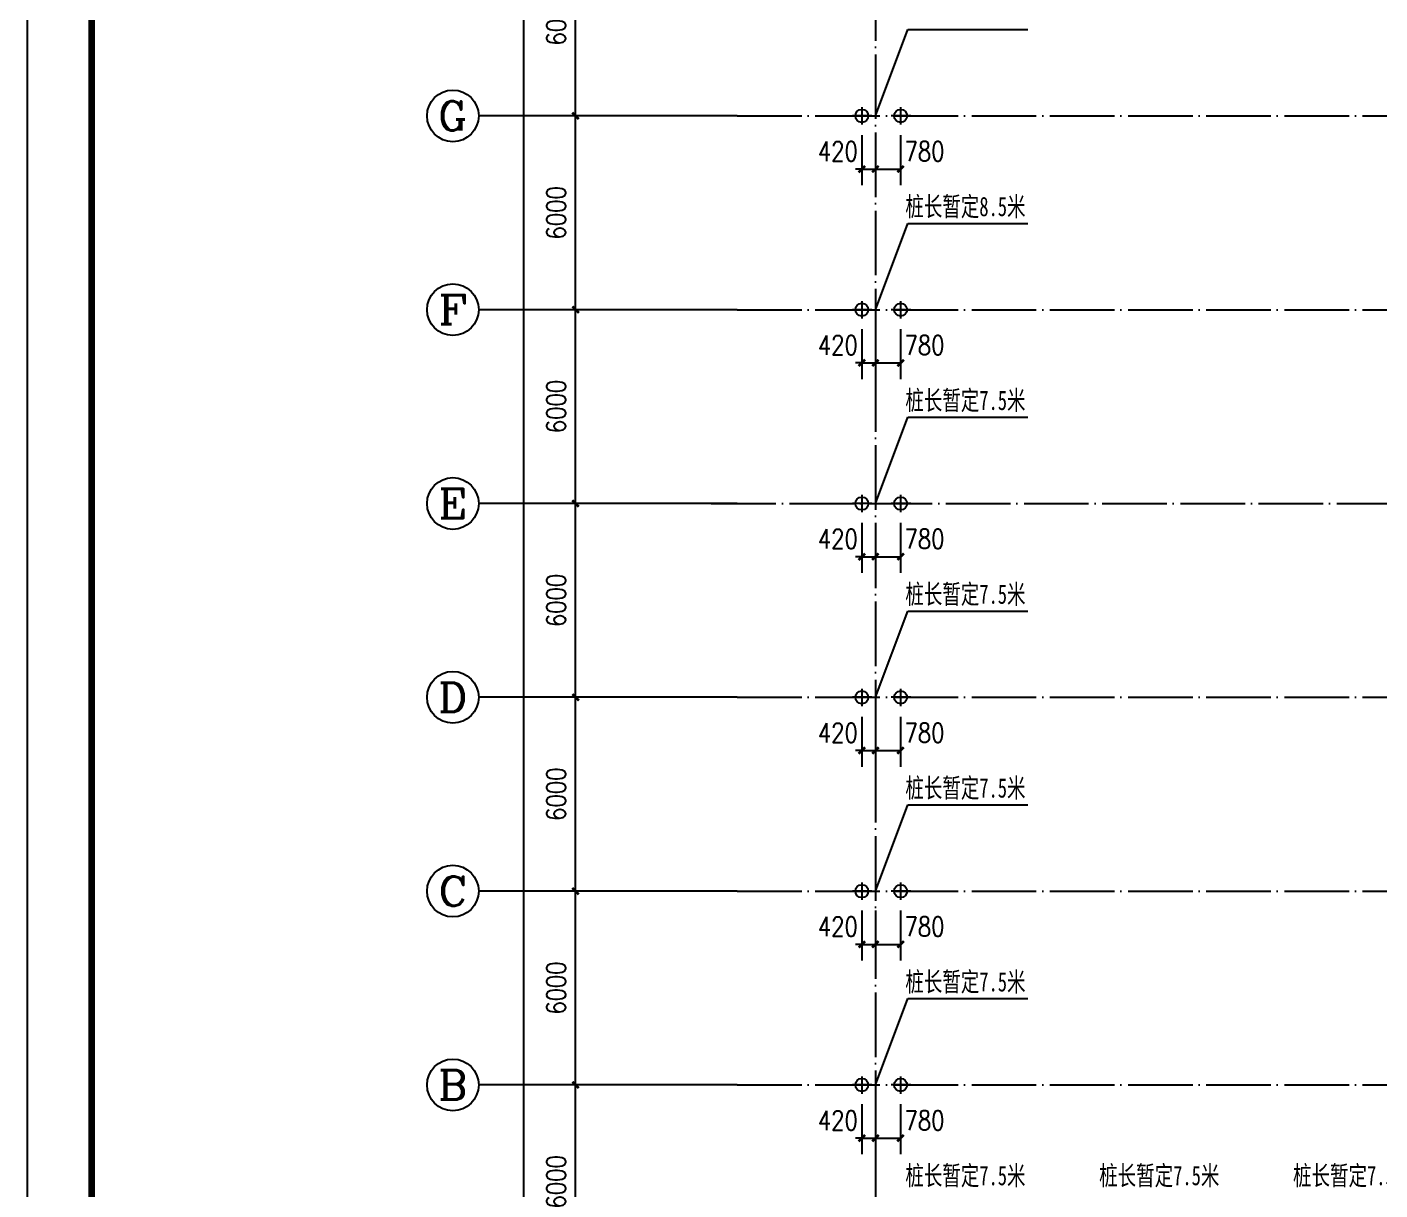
# Model space of a CAD drawing. Extents: x 31695611 to 39053694, y -59225 to 904195.
# Drawn here: x 38316682 to 38358558, y 795130 to 831130 of the extents above; entities that cross this region are included whole.
import ezdxf
from ezdxf.enums import TextEntityAlignment as Align

# ---------------------------------------------------------------- set-up
doc = ezdxf.new("R2010")
doc.units = 0
doc.header["$LTSCALE"] = 1000
doc.header["$MEASUREMENT"] = 0
doc.linetypes.add('ACAD_ISO04W100', pattern=[30.5, 24, -3, 0.5, -3])
doc.linetypes.add('DOTE', pattern=[2.42, 2, -0.2, 0.02, -0.2])
doc.layers.get('0').update_dxf_attribs({"linetype": 'CONTINUOUS'})
doc.layers.get('DEFPOINTS').update_dxf_attribs({"linetype": 'CONTINUOUS'})
for name, color, linetype in [('AXIS', 3, 'CONTINUOUS'), ('AXIS_TEXT', 7, 'CONTINUOUS'), ('DOTE', 1, 'ACAD_ISO04W100'), ('PUB_DIM', 3, 'CONTINUOUS'), ('PUB_TITLE', 4, 'CONTINUOUS'), ('PUB_WZ', 7, 'CONTINUOUS'), ('桩', 6, 'CONTINUOUS')]:
    doc.layers.add(name, color=color, linetype=linetype)
doc.styles.add('-宋体', font='', dxfattribs={"width": 0.8})
doc.styles.add('_TCH_AXIS', font='COMPLEX', dxfattribs={"bigfont": 'GBCBIG'})
doc.styles.add('COMPLEX', font='COMPLEX')
doc.styles.add('DIM_FONT', font='SIMPLEX.shx', dxfattribs={"width": 0.8})
doc.styles.get('-宋体').set_extended_font_data('SimSun')
doc.dimstyles.new('DIMN200', dxfattribs={"dimscale": 2, "dimtxt": 300, "dimasz": 100, "dimexe": 250, "dimexo": 300, "dimgap": 150, "dimtad": 1, "dimdec": 0, "dimzin": 0, "dimtxsty": 'DIM_FONT', "dimblk": 'ARCHTICK', "dimcen": 0.09, "dimclrt": 7, "dimazin": 3, "dimtfac": 1, "dimtdec": 0, "dimtix": 1, "dimtmove": 0, "dimatfit": 3, "dimtolj": 1, "dimtzin": 0})

# ---------------------------------------------------------------- blocks, each defined once
blk = doc.blocks.new('ZZ')
at = {"layer": '桩'}
for p, q in [((477053, 125581), (477053, 126117)), ((476740, 125846), (477344, 125846))]:
    blk.add_line(p, q, dxfattribs=at)
blk.add_circle((477053, 125846), 200, dxfattribs=at)
blk = doc.blocks.new('_ARCHTICK')
at = {"color": 0, "linetype": 'BYBLOCK', "const_width": 0.4}
blk.add_lwpolyline([(-0.5, -0.5), (0.5, 0.5)], dxfattribs=at)
blk = doc.blocks.new('*D487')
at = {"layer": 'DEFPOINTS', "color": 0}
for p in [(38342521, 828381), (38342941, 828381), (38342941, 826733)]:
    blk.add_point(p, dxfattribs=at)
at = {"layer": 'PUB_DIM', "color": 0}
for p, q in [((38342521, 827781), (38342521, 826233)), ((38342941, 827781), (38342941, 826233)), ((38342521, 826733), (38342321, 826733)), ((38342521, 826733), (38342941, 826733)), ((38342941, 826733), (38343141, 826733))]:
    blk.add_line(p, q, dxfattribs=at)
at = {"layer": 'PUB_DIM', "color": 0, "xscale": 200, "yscale": 200, "zscale": 200}
blk.add_blockref('_ARCHTICK', (38342521, 826733), dxfattribs=at)
at = {"layer": 'PUB_DIM', "color": 0, "xscale": 200, "yscale": 200, "zscale": 200, "rotation": 180}
blk.add_blockref('_ARCHTICK', (38342941, 826733), dxfattribs=at)
at = {"layer": 'PUB_DIM', "color": 7, "insert": (38341781, 827283), "char_height": 600, "attachment_point": 5, "style": 'DIM_FONT'}
blk.add_mtext('\\A1;420', dxfattribs=at)
blk = doc.blocks.new('*D488')
at = {"layer": 'DEFPOINTS', "color": 0}
for p in [(38342941, 828381), (38343721, 828381), (38343721, 826733)]:
    blk.add_point(p, dxfattribs=at)
at = {"layer": 'PUB_DIM', "color": 0}
for p, q in [((38342941, 827781), (38342941, 826233)), ((38343721, 827781), (38343721, 826233)), ((38342941, 826733), (38343721, 826733))]:
    blk.add_line(p, q, dxfattribs=at)
at = {"layer": 'PUB_DIM', "color": 0, "xscale": 200, "yscale": 200, "zscale": 200, "rotation": 180}
blk.add_blockref('_ARCHTICK', (38342941, 826733), dxfattribs=at)
at = {"layer": 'PUB_DIM', "color": 0, "xscale": 200, "yscale": 200, "zscale": 200}
blk.add_blockref('_ARCHTICK', (38343721, 826733), dxfattribs=at)
at = {"layer": 'PUB_DIM', "color": 7, "insert": (38344461, 827283), "char_height": 600, "attachment_point": 5, "style": 'DIM_FONT'}
blk.add_mtext('\\A1;780', dxfattribs=at)
blk = doc.blocks.new('*D491')
at = {"layer": 'DEFPOINTS', "color": 0}
for p in [(38342521, 822381), (38342941, 822381), (38342941, 820733)]:
    blk.add_point(p, dxfattribs=at)
at = {"layer": 'PUB_DIM', "color": 0}
for p, q in [((38342521, 821781), (38342521, 820233)), ((38342941, 821781), (38342941, 820233)), ((38342521, 820733), (38342321, 820733)), ((38342521, 820733), (38342941, 820733)), ((38342941, 820733), (38343141, 820733))]:
    blk.add_line(p, q, dxfattribs=at)
at = {"layer": 'PUB_DIM', "color": 0, "xscale": 200, "yscale": 200, "zscale": 200}
blk.add_blockref('_ARCHTICK', (38342521, 820733), dxfattribs=at)
at = {"layer": 'PUB_DIM', "color": 0, "xscale": 200, "yscale": 200, "zscale": 200, "rotation": 180}
blk.add_blockref('_ARCHTICK', (38342941, 820733), dxfattribs=at)
at = {"layer": 'PUB_DIM', "color": 7, "insert": (38341781, 821283), "char_height": 600, "attachment_point": 5, "style": 'DIM_FONT'}
blk.add_mtext('\\A1;420', dxfattribs=at)
blk = doc.blocks.new('*D492')
at = {"layer": 'DEFPOINTS', "color": 0}
for p in [(38342941, 822381), (38343721, 822381), (38343721, 820733)]:
    blk.add_point(p, dxfattribs=at)
at = {"layer": 'PUB_DIM', "color": 0}
for p, q in [((38342941, 821781), (38342941, 820233)), ((38343721, 821781), (38343721, 820233)), ((38342941, 820733), (38343721, 820733))]:
    blk.add_line(p, q, dxfattribs=at)
at = {"layer": 'PUB_DIM', "color": 0, "xscale": 200, "yscale": 200, "zscale": 200, "rotation": 180}
blk.add_blockref('_ARCHTICK', (38342941, 820733), dxfattribs=at)
at = {"layer": 'PUB_DIM', "color": 0, "xscale": 200, "yscale": 200, "zscale": 200}
blk.add_blockref('_ARCHTICK', (38343721, 820733), dxfattribs=at)
at = {"layer": 'PUB_DIM', "color": 7, "insert": (38344461, 821283), "char_height": 600, "attachment_point": 5, "style": 'DIM_FONT'}
blk.add_mtext('\\A1;780', dxfattribs=at)
blk = doc.blocks.new('*D495')
at = {"layer": 'DEFPOINTS', "color": 0}
for p in [(38342521, 816381), (38342941, 816381), (38342941, 814733)]:
    blk.add_point(p, dxfattribs=at)
at = {"layer": 'PUB_DIM', "color": 0}
for p, q in [((38342521, 815781), (38342521, 814233)), ((38342941, 815781), (38342941, 814233)), ((38342521, 814733), (38342321, 814733)), ((38342521, 814733), (38342941, 814733)), ((38342941, 814733), (38343141, 814733))]:
    blk.add_line(p, q, dxfattribs=at)
at = {"layer": 'PUB_DIM', "color": 0, "xscale": 200, "yscale": 200, "zscale": 200}
blk.add_blockref('_ARCHTICK', (38342521, 814733), dxfattribs=at)
at = {"layer": 'PUB_DIM', "color": 0, "xscale": 200, "yscale": 200, "zscale": 200, "rotation": 180}
blk.add_blockref('_ARCHTICK', (38342941, 814733), dxfattribs=at)
at = {"layer": 'PUB_DIM', "color": 7, "insert": (38341781, 815283), "char_height": 600, "attachment_point": 5, "style": 'DIM_FONT'}
blk.add_mtext('\\A1;420', dxfattribs=at)
blk = doc.blocks.new('*D496')
at = {"layer": 'DEFPOINTS', "color": 0}
for p in [(38342941, 816381), (38343721, 816381), (38343721, 814733)]:
    blk.add_point(p, dxfattribs=at)
at = {"layer": 'PUB_DIM', "color": 0}
for p, q in [((38342941, 815781), (38342941, 814233)), ((38343721, 815781), (38343721, 814233)), ((38342941, 814733), (38343721, 814733))]:
    blk.add_line(p, q, dxfattribs=at)
at = {"layer": 'PUB_DIM', "color": 0, "xscale": 200, "yscale": 200, "zscale": 200, "rotation": 180}
blk.add_blockref('_ARCHTICK', (38342941, 814733), dxfattribs=at)
at = {"layer": 'PUB_DIM', "color": 0, "xscale": 200, "yscale": 200, "zscale": 200}
blk.add_blockref('_ARCHTICK', (38343721, 814733), dxfattribs=at)
at = {"layer": 'PUB_DIM', "color": 7, "insert": (38344461, 815283), "char_height": 600, "attachment_point": 5, "style": 'DIM_FONT'}
blk.add_mtext('\\A1;780', dxfattribs=at)
blk = doc.blocks.new('*D499')
at = {"layer": 'DEFPOINTS', "color": 0}
for p in [(38342521, 810381), (38342941, 810381), (38342941, 808733)]:
    blk.add_point(p, dxfattribs=at)
at = {"layer": 'PUB_DIM', "color": 0}
for p, q in [((38342521, 809781), (38342521, 808233)), ((38342941, 809781), (38342941, 808233)), ((38342521, 808733), (38342321, 808733)), ((38342521, 808733), (38342941, 808733)), ((38342941, 808733), (38343141, 808733))]:
    blk.add_line(p, q, dxfattribs=at)
at = {"layer": 'PUB_DIM', "color": 0, "xscale": 200, "yscale": 200, "zscale": 200}
blk.add_blockref('_ARCHTICK', (38342521, 808733), dxfattribs=at)
at = {"layer": 'PUB_DIM', "color": 0, "xscale": 200, "yscale": 200, "zscale": 200, "rotation": 180}
blk.add_blockref('_ARCHTICK', (38342941, 808733), dxfattribs=at)
at = {"layer": 'PUB_DIM', "color": 7, "insert": (38341781, 809283), "char_height": 600, "attachment_point": 5, "style": 'DIM_FONT'}
blk.add_mtext('\\A1;420', dxfattribs=at)
blk = doc.blocks.new('*D500')
at = {"layer": 'DEFPOINTS', "color": 0}
for p in [(38342941, 810381), (38343721, 810381), (38343721, 808733)]:
    blk.add_point(p, dxfattribs=at)
at = {"layer": 'PUB_DIM', "color": 0}
for p, q in [((38342941, 809781), (38342941, 808233)), ((38343721, 809781), (38343721, 808233)), ((38342941, 808733), (38343721, 808733))]:
    blk.add_line(p, q, dxfattribs=at)
at = {"layer": 'PUB_DIM', "color": 0, "xscale": 200, "yscale": 200, "zscale": 200, "rotation": 180}
blk.add_blockref('_ARCHTICK', (38342941, 808733), dxfattribs=at)
at = {"layer": 'PUB_DIM', "color": 0, "xscale": 200, "yscale": 200, "zscale": 200}
blk.add_blockref('_ARCHTICK', (38343721, 808733), dxfattribs=at)
at = {"layer": 'PUB_DIM', "color": 7, "insert": (38344461, 809283), "char_height": 600, "attachment_point": 5, "style": 'DIM_FONT'}
blk.add_mtext('\\A1;780', dxfattribs=at)
blk = doc.blocks.new('*D503')
at = {"layer": 'DEFPOINTS', "color": 0}
for p in [(38342521, 804381), (38342941, 804381), (38342941, 802733)]:
    blk.add_point(p, dxfattribs=at)
at = {"layer": 'PUB_DIM', "color": 0}
for p, q in [((38342521, 803781), (38342521, 802233)), ((38342941, 803781), (38342941, 802233)), ((38342521, 802733), (38342321, 802733)), ((38342521, 802733), (38342941, 802733)), ((38342941, 802733), (38343141, 802733))]:
    blk.add_line(p, q, dxfattribs=at)
at = {"layer": 'PUB_DIM', "color": 0, "xscale": 200, "yscale": 200, "zscale": 200}
blk.add_blockref('_ARCHTICK', (38342521, 802733), dxfattribs=at)
at = {"layer": 'PUB_DIM', "color": 0, "xscale": 200, "yscale": 200, "zscale": 200, "rotation": 180}
blk.add_blockref('_ARCHTICK', (38342941, 802733), dxfattribs=at)
at = {"layer": 'PUB_DIM', "color": 7, "insert": (38341781, 803283), "char_height": 600, "attachment_point": 5, "style": 'DIM_FONT'}
blk.add_mtext('\\A1;420', dxfattribs=at)
blk = doc.blocks.new('*D504')
at = {"layer": 'DEFPOINTS', "color": 0}
for p in [(38342941, 804381), (38343721, 804381), (38343721, 802733)]:
    blk.add_point(p, dxfattribs=at)
at = {"layer": 'PUB_DIM', "color": 0}
for p, q in [((38342941, 803781), (38342941, 802233)), ((38343721, 803781), (38343721, 802233)), ((38342941, 802733), (38343721, 802733))]:
    blk.add_line(p, q, dxfattribs=at)
at = {"layer": 'PUB_DIM', "color": 0, "xscale": 200, "yscale": 200, "zscale": 200, "rotation": 180}
blk.add_blockref('_ARCHTICK', (38342941, 802733), dxfattribs=at)
at = {"layer": 'PUB_DIM', "color": 0, "xscale": 200, "yscale": 200, "zscale": 200}
blk.add_blockref('_ARCHTICK', (38343721, 802733), dxfattribs=at)
at = {"layer": 'PUB_DIM', "color": 7, "insert": (38344461, 803283), "char_height": 600, "attachment_point": 5, "style": 'DIM_FONT'}
blk.add_mtext('\\A1;780', dxfattribs=at)
blk = doc.blocks.new('*D507')
at = {"layer": 'DEFPOINTS', "color": 0}
for p in [(38342521, 798381), (38342941, 798381), (38342941, 796733)]:
    blk.add_point(p, dxfattribs=at)
at = {"layer": 'PUB_DIM', "color": 0}
for p, q in [((38342521, 797781), (38342521, 796233)), ((38342941, 797781), (38342941, 796233)), ((38342521, 796733), (38342321, 796733)), ((38342521, 796733), (38342941, 796733)), ((38342941, 796733), (38343141, 796733))]:
    blk.add_line(p, q, dxfattribs=at)
at = {"layer": 'PUB_DIM', "color": 0, "xscale": 200, "yscale": 200, "zscale": 200}
blk.add_blockref('_ARCHTICK', (38342521, 796733), dxfattribs=at)
at = {"layer": 'PUB_DIM', "color": 0, "xscale": 200, "yscale": 200, "zscale": 200, "rotation": 180}
blk.add_blockref('_ARCHTICK', (38342941, 796733), dxfattribs=at)
at = {"layer": 'PUB_DIM', "color": 7, "insert": (38341781, 797283), "char_height": 600, "attachment_point": 5, "style": 'DIM_FONT'}
blk.add_mtext('\\A1;420', dxfattribs=at)
blk = doc.blocks.new('*D508')
at = {"layer": 'DEFPOINTS', "color": 0}
for p in [(38342941, 798381), (38343721, 798381), (38343721, 796733)]:
    blk.add_point(p, dxfattribs=at)
at = {"layer": 'PUB_DIM', "color": 0}
for p, q in [((38342941, 797781), (38342941, 796233)), ((38343721, 797781), (38343721, 796233)), ((38342941, 796733), (38343721, 796733))]:
    blk.add_line(p, q, dxfattribs=at)
at = {"layer": 'PUB_DIM', "color": 0, "xscale": 200, "yscale": 200, "zscale": 200, "rotation": 180}
blk.add_blockref('_ARCHTICK', (38342941, 796733), dxfattribs=at)
at = {"layer": 'PUB_DIM', "color": 0, "xscale": 200, "yscale": 200, "zscale": 200}
blk.add_blockref('_ARCHTICK', (38343721, 796733), dxfattribs=at)
at = {"layer": 'PUB_DIM', "color": 7, "insert": (38344461, 797283), "char_height": 600, "attachment_point": 5, "style": 'DIM_FONT'}
blk.add_mtext('\\A1;780', dxfattribs=at)
blk = doc.blocks.new('*D553')
at = {"layer": 'AXIS', "color": 0}
for p, q in [((38338061, 798381), (38333161, 798381)), ((38333661, 792381), (38333661, 798381)), ((38338061, 792381), (38333161, 792381))]:
    blk.add_line(p, q, dxfattribs=at)
at = {"layer": 'DEFPOINTS', "color": 0}
for p in [(38333661, 798381), (38338661, 798381), (38338661, 792381)]:
    blk.add_point(p, dxfattribs=at)
at = {"layer": 'AXIS', "color": 0, "xscale": 200, "yscale": 200, "zscale": 200}
for p, rotation in [((38333661, 798381), 89.99989046034315), ((38333661, 792381), 269.9998904603431)]:
    blk.add_blockref('_ARCHTICK', p, dxfattribs=dict(at, rotation=rotation))
at = {"layer": 'AXIS', "color": 7, "insert": (38333061, 795381), "char_height": 600, "attachment_point": 5, "rotation": 89.9999, "style": 'DIM_FONT'}
blk.add_mtext('\\A1;6000', dxfattribs=at)
blk = doc.blocks.new('*D554')
at = {"layer": 'AXIS', "color": 0}
for p, q in [((38338061, 804381), (38333161, 804381)), ((38333661, 798381), (38333661, 804381)), ((38338061, 798381), (38333161, 798381))]:
    blk.add_line(p, q, dxfattribs=at)
at = {"layer": 'DEFPOINTS', "color": 0}
for p in [(38333661, 804381), (38338661, 804381), (38338661, 798381)]:
    blk.add_point(p, dxfattribs=at)
at = {"layer": 'AXIS', "color": 0, "xscale": 200, "yscale": 200, "zscale": 200}
for p, rotation in [((38333661, 804381), 89.9998904604143), ((38333661, 798381), 269.9998904604143)]:
    blk.add_blockref('_ARCHTICK', p, dxfattribs=dict(at, rotation=rotation))
at = {"layer": 'AXIS', "color": 7, "insert": (38333061, 801381), "char_height": 600, "attachment_point": 5, "rotation": 89.9999, "style": 'DIM_FONT'}
blk.add_mtext('\\A1;6000', dxfattribs=at)
blk = doc.blocks.new('*D555')
at = {"layer": 'AXIS', "color": 0}
for p, q in [((38338061, 810381), (38333161, 810381)), ((38333661, 804381), (38333661, 810381)), ((38338061, 804381), (38333161, 804381))]:
    blk.add_line(p, q, dxfattribs=at)
at = {"layer": 'DEFPOINTS', "color": 0}
for p in [(38333661, 810381), (38338661, 810381), (38338661, 804381)]:
    blk.add_point(p, dxfattribs=at)
at = {"layer": 'AXIS', "color": 0, "xscale": 200, "yscale": 200, "zscale": 200}
for p, rotation in [((38333661, 810381), 89.99989046034315), ((38333661, 804381), 269.9998904603431)]:
    blk.add_blockref('_ARCHTICK', p, dxfattribs=dict(at, rotation=rotation))
at = {"layer": 'AXIS', "color": 7, "insert": (38333061, 807381), "char_height": 600, "attachment_point": 5, "rotation": 89.9999, "style": 'DIM_FONT'}
blk.add_mtext('\\A1;6000', dxfattribs=at)
blk = doc.blocks.new('*D556')
at = {"layer": 'AXIS', "color": 0}
for p, q in [((38338061, 816381), (38333161, 816381)), ((38333661, 810381), (38333661, 816381)), ((38338061, 810381), (38333161, 810381))]:
    blk.add_line(p, q, dxfattribs=at)
at = {"layer": 'DEFPOINTS', "color": 0}
for p in [(38333661, 816381), (38338661, 816381), (38338661, 810381)]:
    blk.add_point(p, dxfattribs=at)
at = {"layer": 'AXIS', "color": 0, "xscale": 200, "yscale": 200, "zscale": 200}
for p, rotation in [((38333661, 816381), 89.99989046034315), ((38333661, 810381), 269.9998904603431)]:
    blk.add_blockref('_ARCHTICK', p, dxfattribs=dict(at, rotation=rotation))
at = {"layer": 'AXIS', "color": 7, "insert": (38333061, 813381), "char_height": 600, "attachment_point": 5, "rotation": 89.9999, "style": 'DIM_FONT'}
blk.add_mtext('\\A1;6000', dxfattribs=at)
blk = doc.blocks.new('*D557')
at = {"layer": 'AXIS', "color": 0}
for p, q in [((38338061, 822381), (38333161, 822381)), ((38333661, 816381), (38333661, 822381)), ((38338061, 816381), (38333161, 816381))]:
    blk.add_line(p, q, dxfattribs=at)
at = {"layer": 'DEFPOINTS', "color": 0}
for p in [(38333661, 822381), (38338661, 822381), (38338661, 816381)]:
    blk.add_point(p, dxfattribs=at)
at = {"layer": 'AXIS', "color": 0, "xscale": 200, "yscale": 200, "zscale": 200}
for p, rotation in [((38333661, 822381), 89.9998904604143), ((38333661, 816381), 269.9998904604143)]:
    blk.add_blockref('_ARCHTICK', p, dxfattribs=dict(at, rotation=rotation))
at = {"layer": 'AXIS', "color": 7, "insert": (38333061, 819381), "char_height": 600, "attachment_point": 5, "rotation": 89.9999, "style": 'DIM_FONT'}
blk.add_mtext('\\A1;6000', dxfattribs=at)
blk = doc.blocks.new('*D558')
at = {"layer": 'AXIS', "color": 0}
for p, q in [((38338061, 828381), (38333161, 828381)), ((38333661, 822381), (38333661, 828381)), ((38338061, 822381), (38333161, 822381))]:
    blk.add_line(p, q, dxfattribs=at)
at = {"layer": 'DEFPOINTS', "color": 0}
for p in [(38333661, 828381), (38338661, 828381), (38338661, 822381)]:
    blk.add_point(p, dxfattribs=at)
at = {"layer": 'AXIS', "color": 0, "xscale": 200, "yscale": 200, "zscale": 200}
for p, rotation in [((38333661, 828381), 89.99989046034315), ((38333661, 822381), 269.9998904603431)]:
    blk.add_blockref('_ARCHTICK', p, dxfattribs=dict(at, rotation=rotation))
at = {"layer": 'AXIS', "color": 7, "insert": (38333061, 825381), "char_height": 600, "attachment_point": 5, "rotation": 89.9999, "style": 'DIM_FONT'}
blk.add_mtext('\\A1;6000', dxfattribs=at)
blk = doc.blocks.new('*D559')
at = {"layer": 'AXIS', "color": 0}
for p, q in [((38338061, 834381), (38333161, 834381)), ((38333661, 828381), (38333661, 834381)), ((38338061, 828381), (38333161, 828381))]:
    blk.add_line(p, q, dxfattribs=at)
at = {"layer": 'DEFPOINTS', "color": 0}
for p in [(38333661, 834381), (38338661, 834381), (38338661, 828381)]:
    blk.add_point(p, dxfattribs=at)
at = {"layer": 'AXIS', "color": 0, "xscale": 200, "yscale": 200, "zscale": 200}
for p, rotation in [((38333661, 834381), 89.99989046034315), ((38333661, 828381), 269.9998904603431)]:
    blk.add_blockref('_ARCHTICK', p, dxfattribs=dict(at, rotation=rotation))
at = {"layer": 'AXIS', "color": 7, "insert": (38333061, 831381), "char_height": 600, "attachment_point": 5, "rotation": 89.9999, "style": 'DIM_FONT'}
blk.add_mtext('\\A1;6000', dxfattribs=at)
blk = doc.blocks.new('*D568')
at = {"layer": 'AXIS', "color": 0}
for p, q in [((38338062, 882381), (38331562, 882381)), ((38332061, 792381), (38332062, 882381)), ((38338061, 792381), (38331561, 792381))]:
    blk.add_line(p, q, dxfattribs=at)
at = {"layer": 'DEFPOINTS', "color": 0}
for p in [(38332062, 882381), (38338662, 882381), (38338661, 792381)]:
    blk.add_point(p, dxfattribs=at)
at = {"layer": 'AXIS', "color": 0, "xscale": 200, "yscale": 200, "zscale": 200}
for p, rotation in [((38332062, 882381), 89.99989046036686), ((38332061, 792381), 269.9998904603668)]:
    blk.add_blockref('_ARCHTICK', p, dxfattribs=dict(at, rotation=rotation))
at = {"layer": 'AXIS', "color": 7, "insert": (38331461, 837381), "char_height": 600, "attachment_point": 5, "rotation": 89.9999, "style": 'DIM_FONT'}
blk.add_mtext('\\A1;90000', dxfattribs=at)
blk = doc.blocks.new('_AXISO')
blk.add_circle((0, 0), 0.5)
at = {"layer": 'AXIS_TEXT', "style": 'COMPLEX', "width": 1.041667}
blk.add_attdef('A', text='', height=0.56, dxfattribs=at).set_placement((-0.25, -0.28), (0.25, -0.28), align=Align.FIT)

msp = doc.modelspace()

# ---------------------------------------------------------------- linework, layer by layer
for p, q in [((38342940.9, 828380.7), (38343945.8, 831052.3, 0)), ((38343945.8, 831052.3, 0), (38347663.7, 831052.3, 0)), ((38342940.9, 822380.7), (38343945.8, 825052.3, 0)), ((38343945.8, 825052.3, 0), (38347663.7, 825052.3, 0)), ((38342940.9, 816380.7), (38343945.8, 819052.3, 0)), ((38343945.8, 819052.3, 0), (38347663.7, 819052.3, 0)), ((38342940.9, 810380.7), (38343945.8, 813052.3, 0)), ((38343945.8, 813052.3, 0), (38347663.7, 813052.3, 0)), ((38342940.9, 804380.7), (38343945.8, 807052.3, 0)), ((38343945.8, 807052.3, 0), (38347663.7, 807052.3, 0)), ((38342940.9, 798380.7), (38343945.8, 801052.3, 0)), ((38343945.8, 801052.3, 0), (38347663.7, 801052.3, 0))]:
    msp.add_line(p, q)
at = {"layer": 'AXIS'}
for p, q in [((38338661.4, 828380.7), (38330661.4, 828380.8)), ((38338661.4, 822380.7), (38330661.4, 822380.8)), ((38338661.4, 816380.7), (38330661.4, 816380.8)), ((38338661.4, 810380.7), (38330661.4, 810380.8)), ((38338661.4, 804380.7), (38330661.4, 804380.8)), ((38338661.3, 798380.7), (38330661.3, 798380.8))]:
    msp.add_line(p, q, dxfattribs=at)
at = {"layer": 'DOTE', "linetype": 'DOTE'}
for p, q in [((38342940.9, 888364.3), (38342940.9, 788786.8)), ((38338661.4, 828380.7), (38378526.7, 828380.7)), ((38338661.4, 822380.7), (38378526.7, 822380.7)), ((38337861.4, 816380.7), (38377726.7, 816380.7)), ((38338661.4, 810380.7), (38378526.6, 810380.7)), ((38338661.4, 804380.7), (38378526.6, 804380.7)), ((38338661.3, 798380.7), (38378526.6, 798380.7))]:
    msp.add_line(p, q, dxfattribs=at)
at = {"layer": 'PUB_TITLE'}
msp.add_lwpolyline([(38316681.7, 755595.5), (38400681.7, 755595.5), (38400681.7, 904195.5), (38316681.7, 904195.5)], close=True, dxfattribs=at)
at = {"layer": 'PUB_TITLE', "const_width": 200}
msp.add_lwpolyline([(38318681.7, 757595.5), (38398681.7, 757595.5), (38398681.7, 899195.5), (38318681.7, 899195.5)], close=True, dxfattribs=at)

# ---------------------------------------------------------------- block references
at = {"rotation": 180}
for p in [(38819573.4, 954226.4), (38820773.4, 954226.4), (38819573.4, 948226.4), (38820773.4, 948226.4), (38819573.4, 942226.4), (38820773.4, 942226.4), (38819573.4, 936226.4), (38820773.4, 936226.4), (38819573.4, 930226.4), (38820773.4, 930226.4), (38819573.4, 924226.4), (38820773.4, 924226.4)]:
    msp.add_blockref('ZZ', p, dxfattribs=at)
at = {"layer": 'AXIS'}
ref = msp.add_blockref('_AXISO', (38329861.4, 828380.8), dxfattribs=dict(at, xscale=1600, yscale=1600, zscale=1600))
ref.add_attrib('A', 'G', dxfattribs={"layer": 'AXIS_TEXT', "height": 905.1, "style": '_TCH_AXIS', "width": 1.166667}).set_placement((38329408.8, 827928.2), (38330313.9, 827928.2), align=Align.FIT)
ref = msp.add_blockref('_AXISO', (38329861.4, 822380.8), dxfattribs=dict(at, xscale=1600, yscale=1600, zscale=1600))
ref.add_attrib('A', 'F', dxfattribs={"layer": 'AXIS_TEXT', "height": 905.1, "style": '_TCH_AXIS', "width": 1.3125}).set_placement((38329408.8, 821928.2), (38330313.9, 821928.2), align=Align.FIT)
ref = msp.add_blockref('_AXISO', (38329861.4, 816380.8), dxfattribs=dict(at, xscale=1600, yscale=1600, zscale=1600))
ref.add_attrib('A', 'E', dxfattribs={"layer": 'AXIS_TEXT', "height": 905.1, "style": '_TCH_AXIS', "width": 1.3125}).set_placement((38329408.8, 815928.2), (38330313.9, 815928.2), align=Align.FIT)
ref = msp.add_blockref('_AXISO', (38329861.4, 810380.8), dxfattribs=dict(at, xscale=1600, yscale=1600, zscale=1600))
ref.add_attrib('A', 'D', dxfattribs={"layer": 'AXIS_TEXT', "height": 905.1, "style": '_TCH_AXIS', "width": 1.235294}).set_placement((38329408.8, 809928.2), (38330313.9, 809928.2), align=Align.FIT)
ref = msp.add_blockref('_AXISO', (38329861.4, 804380.8), dxfattribs=dict(at, xscale=1600, yscale=1600, zscale=1600))
ref.add_attrib('A', 'C', dxfattribs={"layer": 'AXIS_TEXT', "height": 905.1, "style": '_TCH_AXIS', "width": 1.4}).set_placement((38329408.8, 803928.2), (38330313.9, 803928.2), align=Align.FIT)
ref = msp.add_blockref('_AXISO', (38329861.3, 798380.8), dxfattribs=dict(at, xscale=1600, yscale=1600, zscale=1600))
ref.add_attrib('A', 'B', dxfattribs={"layer": 'AXIS_TEXT', "height": 905.1, "style": '_TCH_AXIS', "width": 1.235294}).set_placement((38329408.8, 797928.2), (38330313.9, 797928.2), align=Align.FIT)

# ---------------------------------------------------------------- texts
at = {"layer": 'PUB_WZ', "style": '-宋体', "width": 0.7}
for s, p in [('桩长暂定8.5米', (38343866.4, 825275.8, 0)), ('桩长暂定7.5米', (38343866.4, 819275.8, 0)), ('桩长暂定7.5米', (38343866.4, 813275.8, 0)), ('桩长暂定7.5米', (38343866.4, 807275.8, 0)), ('桩长暂定7.5米', (38343866.4, 801275.8, 0)), ('桩长暂定7.5米', (38343866.4, 795275.8, 0)), ('桩长暂定7.5米', (38349866.4, 795275.8, 0)), ('桩长暂定7.5米', (38355866.4, 795275.8, 0))]:
    msp.add_text(s, height=600, dxfattribs=at).set_placement(p)

# ---------------------------------------------------------------- dimensions: what is measured, and where the dimension line sits
at = {"layer": 'AXIS'}
for p1, p2, distance, picture, middle in [((38338661.3, 792380.7), (38338661.5, 882380.7), 6600, '*D568', (38331461.4, 837380.8)), ((38338661.4, 828380.7), (38338661.4, 834380.7), 5000, '*D559', (38333061.4, 831380.8)), ((38338661.4, 822380.7), (38338661.4, 828380.7), 5000, '*D558', (38333061.4, 825380.8)), ((38338661.4, 816380.7), (38338661.4, 822380.7), 5000, '*D557', (38333061.4, 819380.8)), ((38338661.4, 810380.7), (38338661.4, 816380.7), 5000, '*D556', (38333061.4, 813380.8)), ((38338661.4, 804380.7), (38338661.4, 810380.7), 5000, '*D555', (38333061.4, 807380.8)), ((38338661.3, 798380.7), (38338661.4, 804380.7), 5000, '*D554', (38333061.3, 801380.8)), ((38338661.3, 792380.7), (38338661.3, 798380.7), 5000, '*D553', (38333061.3, 795380.8))]:
    dim = msp.add_aligned_dim(p1=p1, p2=p2, distance=distance, dimstyle='DIMN200', dxfattribs=at)
    dim.commit()
    dim.dimension.update_dxf_attribs({"geometry": picture, "text_midpoint": middle})
at = {"layer": 'PUB_DIM'}
for base, p1, p2, picture, middle in [((38342940.9, 826733), (38342520.9, 828380.7), (38342940.9, 828380.7), '*D487', (38341780.9, 827283)), ((38343720.9, 826733), (38342940.9, 828380.7), (38343720.9, 828380.7), '*D488', (38344460.9, 827283)), ((38342940.9, 820733), (38342520.9, 822380.7), (38342940.9, 822380.7), '*D491', (38341780.9, 821283)), ((38343720.9, 820733), (38342940.9, 822380.7), (38343720.9, 822380.7), '*D492', (38344460.9, 821283)), ((38342940.9, 814733), (38342520.9, 816380.7), (38342940.9, 816380.7), '*D495', (38341780.9, 815283)), ((38343720.9, 814733), (38342940.9, 816380.7), (38343720.9, 816380.7), '*D496', (38344460.9, 815283)), ((38342940.9, 808733), (38342520.9, 810380.7), (38342940.9, 810380.7), '*D499', (38341780.9, 809283)), ((38343720.9, 808733), (38342940.9, 810380.7), (38343720.9, 810380.7), '*D500', (38344460.9, 809283)), ((38342940.9, 802733), (38342520.9, 804380.7), (38342940.9, 804380.7), '*D503', (38341780.9, 803283)), ((38343720.9, 802733), (38342940.9, 804380.7), (38343720.9, 804380.7), '*D504', (38344460.9, 803283)), ((38342940.9, 796733), (38342520.9, 798380.7), (38342940.9, 798380.7), '*D507', (38341780.9, 797283)), ((38343720.9, 796733), (38342940.9, 798380.7), (38343720.9, 798380.7), '*D508', (38344460.9, 797283))]:
    dim = msp.add_linear_dim(base=base, p1=p1, p2=p2, angle=359.99995, dimstyle='DIMN200', dxfattribs=at)
    dim.commit()
    dim.dimension.update_dxf_attribs({"geometry": picture, "text_midpoint": middle, "dimtype": 129})

doc.saveas('drawing.dxf')
